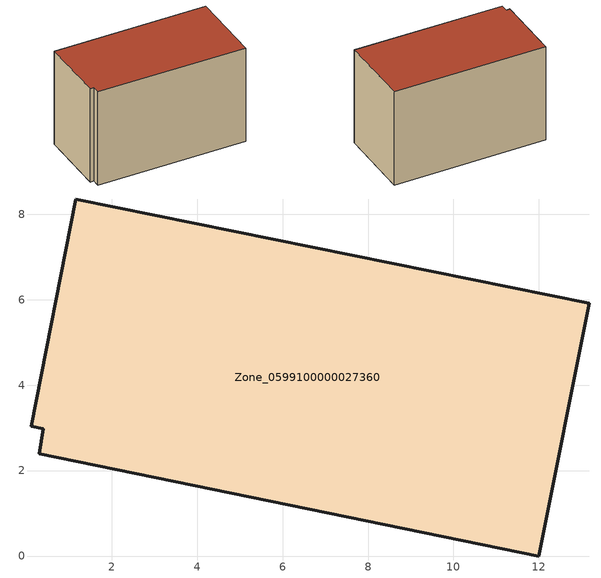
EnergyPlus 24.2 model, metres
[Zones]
Zone_0599100000027360
 floor ground (C_G): 12,0 0.3,2.4 0.39,2.98 0.11,3.04 1.16,8.36 13.18,5.92 z0
 wall outside (C_F): 12,0 13.18,5.92 1.16,8.36 0.11,3.04 0.39,2.98 0.3,2.4 12,0 z0:8.08
 roof outside (C_R): 0.3,2.4 12,0 13.18,5.92 1.16,8.36 0.11,3.04 0.39,2.98 z8.08
[BUILDING]
Pand.0599100000027360: North Axis=0; Terrain=City; Loads Convergence Tolerance Value=0.04; Temperature Convergence Tolerance Value=0.4; Solar Distribution=FullExterior; Maximum Number of Warmup Days=25; Minimum Number of Warmup Days=1
[Site:Location]
Rotterdam.The.Hague.AP_ZH_NLD Design_Conditions: Latitude=51.96; Longitude=4.45; Time Zone=1; Elevation=-4.5
[SITE:GROUNDTEMPERATURE:BUILDINGSURFACE]
18, 18, 18, 18, 18, 18, 18, 18, 18, 18, 18, 18
[MATERIAL] Thermal Absorptance=0.9; Solar Absorptance=0.7; Visible Absorptance=0.7
Name | Roughness | Thickness | Conductivity | Density | Specific Heat
G.D.1965 | MediumSmooth | 0.15 | 1 | 540 | 1210
F.D.1965 | Rough | 0.3 | 0.857143 | 1920 | 840
R.D.1965 | MediumRough | 0.2 | 0.08 | 1500 | 1000
[CONSTRUCTION]
C_G: G.D.1965
C_F: F.D.1965
C_R: R.D.1965
[ZONE]
Zone_0599100000027360: Type=1; Multiplier=1; Ceiling Height=Autocalculate; Volume=Autocalculate; Floor Area=autocalculate; Part of Total Floor Area=Yes
[ZONEINFILTRATION:DESIGNFLOWRATE]
Infil_Zone_0599100000027360: Zone or ZoneList or Space or SpaceList=Zone_0599100000027360; Schedule=AlwaysOn; Design Flow Rate Calculation Method=Flow/Area; Flow Rate per Floor Area=0.0042; Constant Term Coefficient=1; Temperature Term Coefficient=0; Velocity Term Coefficient=0; Velocity Squared Term Coefficient=0
[HVACTEMPLATE:ZONE:IDEALLOADSAIRSYSTEM]
Zone_0599100000027360: Maximum Heating Supply Air Temperature=50; Minimum Cooling Supply Air Temperature=13; Maximum Heating Supply Air Humidity Ratio=0.0156; Minimum Cooling Supply Air Humidity Ratio=0.0077; Heating Limit=NoLimit; Cooling Limit=NoLimit; Dehumidification Control Type=ConstantSensibleHeatRatio; Cooling Sensible Heat Ratio=0.7; Dehumidification Setpoint=60; Humidification Control Type=None; Humidification Setpoint=30; Outdoor Air Method=None; Outdoor Air Flow Rate per Person=0.00944; Outdoor Air Flow Rate per Zone Floor Area=0; Outdoor Air Flow Rate per Zone=0; Demand Controlled Ventilation Type=None; Outdoor Air Economizer Type=NoEconomizer; Heat Recovery Type=None; Sensible Heat Recovery Effectiveness=0.7; Latent Heat Recovery Effectiveness=0.65
[ZONECONTROL:THERMOSTAT]
ThermostatControl_Zone_0599100000027360: Zone or ZoneList=Zone_0599100000027360; Control Type Schedule=DualSetpointControlType; Control 1=Thermostat_Zone_0599100000027360; Temperature Difference Between Cutout And Setpoint=0
[THERMOSTATSETPOINT:DUALSETPOINT]
Thermostat_Zone_0599100000027360: Heating Setpoint Temperature Schedule=HeatingSetpoint_Zone_0599100000027360; Cooling Setpoint Temperature Schedule=CoolingSetpoint_Zone_0599100000027360
[SCHEDULE:COMPACT]
HeatingSetpoint_Zone_0599100000027360: Through: 12/31, For: AllDays, Until: 24:00, 21
CoolingSetpoint_Zone_0599100000027360: Through: 12/31, For: AllDays, Until: 24:00, 24
DualSetpointControlType: Through: 12/31, For: AllDays, Until: 24:00, 4
AlwaysOn: Through: 12/31, For: AllDays, Until: 24:00, 1
